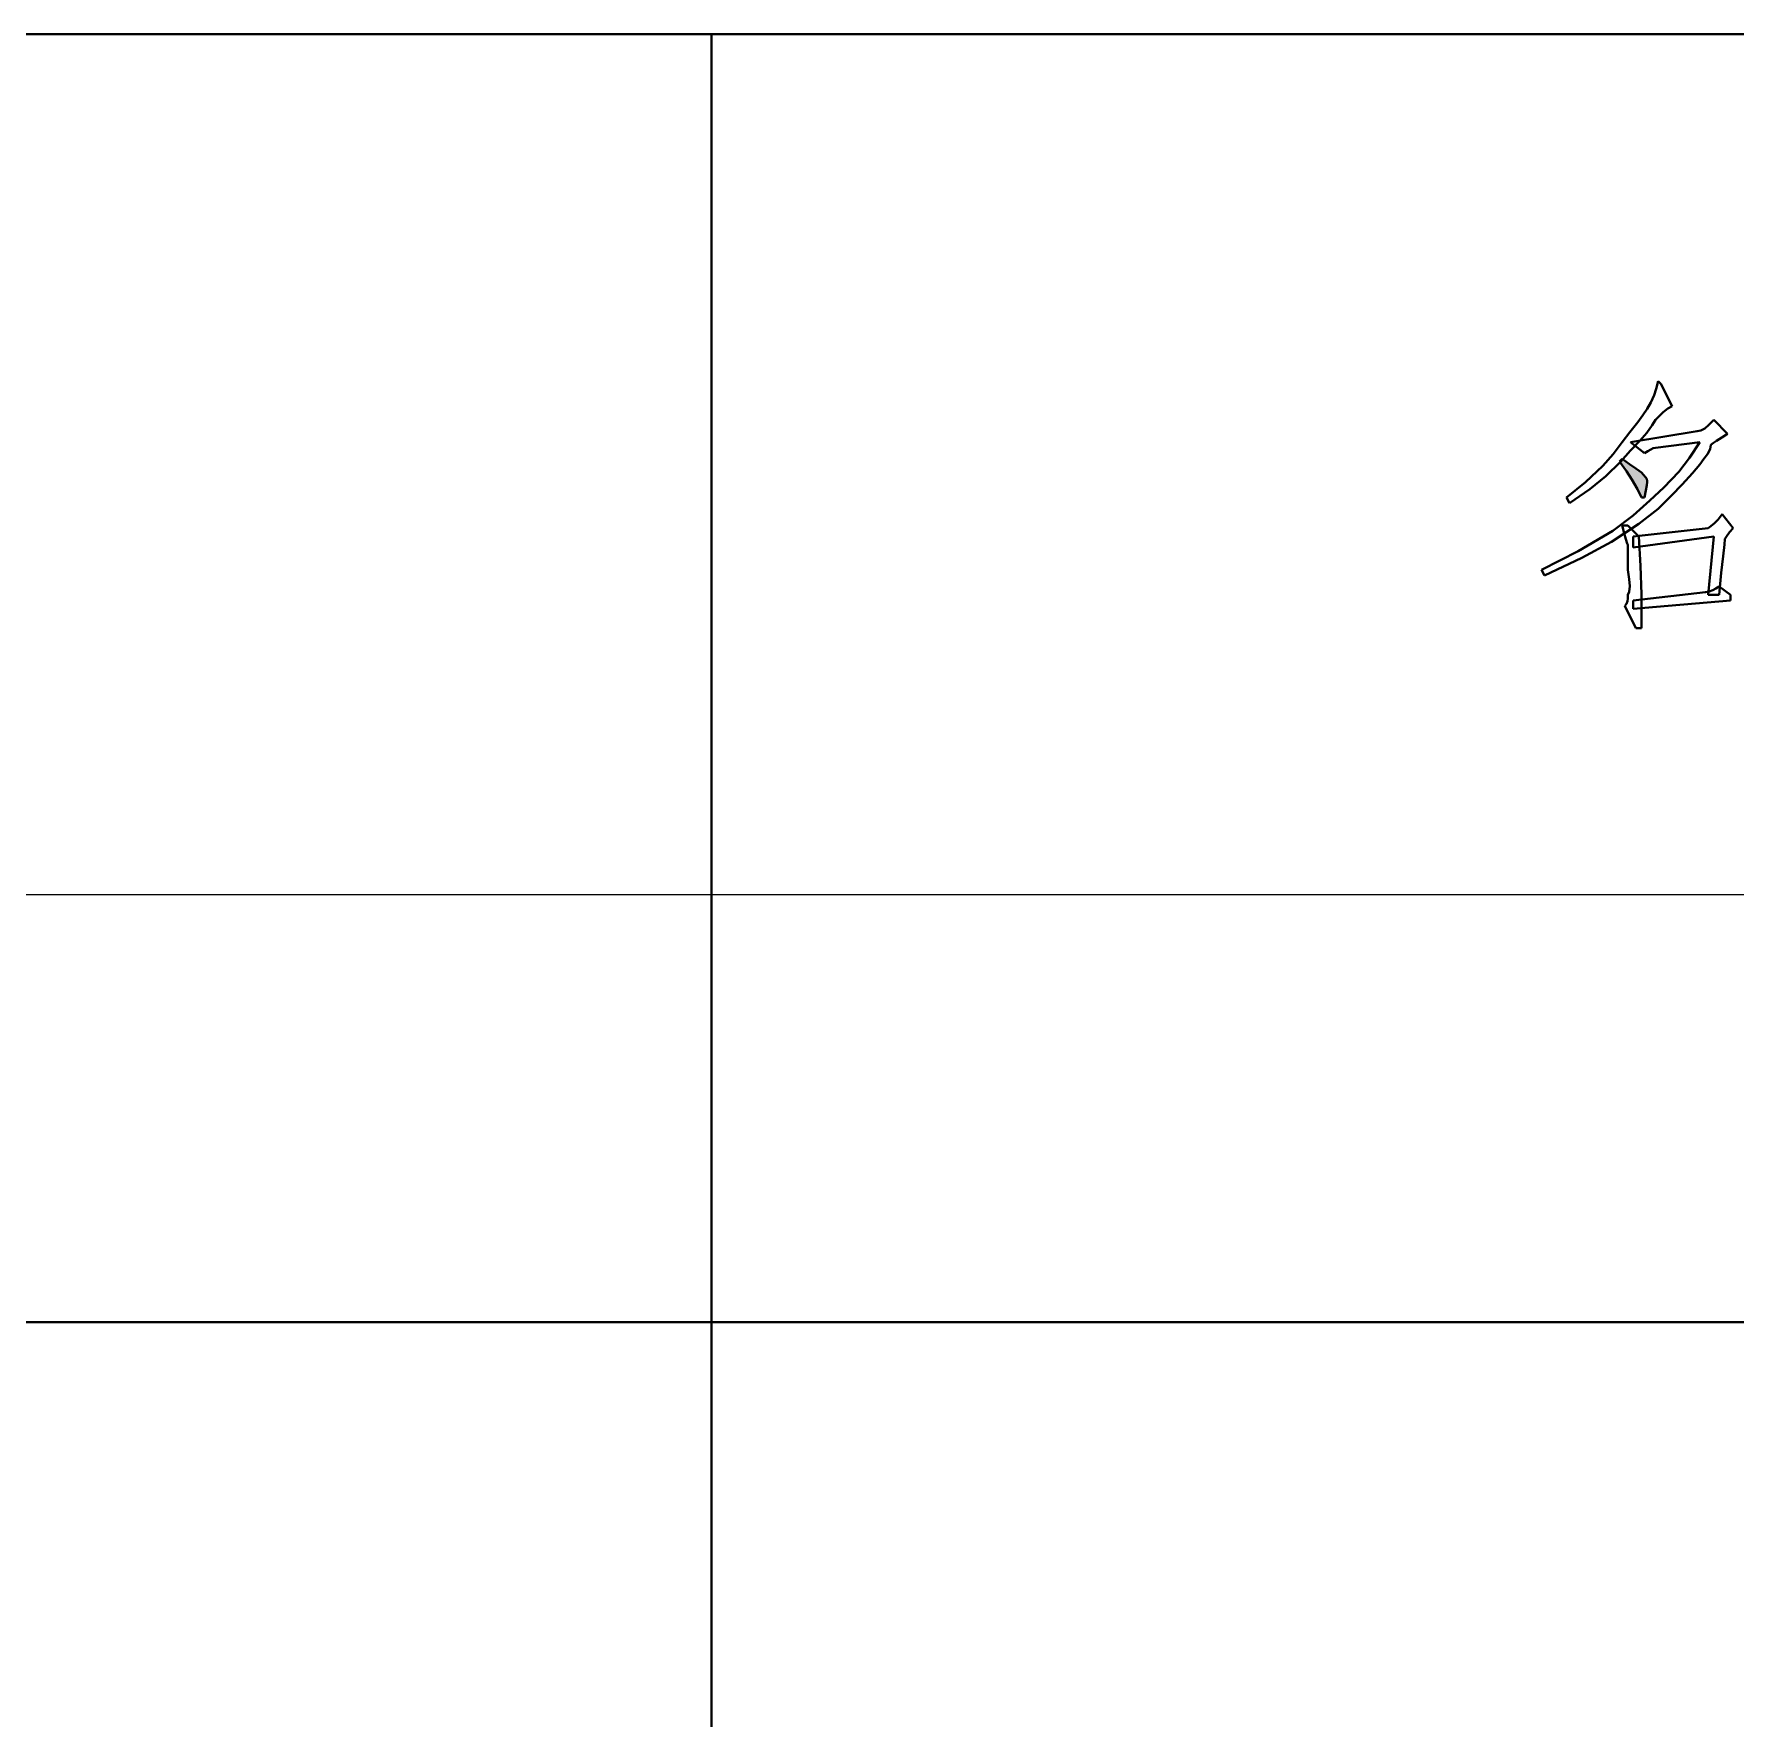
# Model space of a CAD drawing. Extents: x 457 to 4918, y -67 to 391.
# Drawn here: x 3511.92 to 3539.63, y -0.67 to 26.76 of the extents above; entities that cross this region are included whole.
import ezdxf

# ---------------------------------------------------------------- set-up
doc = ezdxf.new("R2010")
doc.units = 0
doc.header["$LTSCALE"] = 40
doc.header["$MEASUREMENT"] = 0
doc.layers.add('at_Entity', color=7, linetype='CONTINUOUS')
doc.layers.add('at_Solid', color=7, linetype='CONTINUOUS')

msp = doc.modelspace()

# ---------------------------------------------------------------- hatches: boundary and pattern name
at = {"layer": 'at_Solid'}
msp.add_hatch(color=0, dxfattribs=at).paths.add_polyline_path([(3538.091, 19.621), (3538.124, 19.587), (3538.157, 19.549), (3538.174, 19.518), (3538.181, 19.485), (3538.18, 19.468), (3538.175, 19.415), (3538.162, 19.331), (3538.136, 19.214), (3538.091, 19.214), (3538.022, 19.35), (3537.935, 19.508), (3537.847, 19.644), (3537.729, 19.801), (3537.774, 19.847), (3537.894, 19.76), (3537.998, 19.689), (3538.051, 19.653)])

# ---------------------------------------------------------------- linework, layer by layer
at = {"layer": 'at_Entity', "color": 0, "lineweight": 40}
for p, q in [((3654.937, 26.762), (3474.899, 26.762)), ((3538.329, 20.988), (3538.362, 21.112)), ((3538.362, 21.112), (3538.407, 21.067)), ((3538.407, 21.067), (3538.588, 20.705)), ((3538.241, 20.763), (3538.296, 20.882)), ((3538.296, 20.882), (3538.329, 20.988)), ((3538.028, 20.443), (3538.109, 20.555)), ((3538.109, 20.555), (3538.181, 20.66)), ((3538.181, 20.66), (3538.241, 20.763)), ((3538.382, 20.545), (3538.317, 20.479)), ((3538.444, 20.604), (3538.382, 20.545)), ((3538.52, 20.664), (3538.444, 20.604)), ((3538.588, 20.705), (3538.52, 20.664)), ((3537.774, 20.118), (3537.901, 20.279)), ((3537.901, 20.279), (3538.028, 20.443)), ((3537.91, 20.118), (3538.995, 20.299)), ((3538.175, 20.271), (3538.06, 20.139)), ((3538.266, 20.395), (3538.175, 20.271)), ((3538.317, 20.479), (3538.266, 20.395)), ((3538.995, 20.299), (3539.056, 20.308)), ((3539.056, 20.308), (3539.121, 20.339)), ((3539.121, 20.339), (3539.181, 20.395)), ((3539.181, 20.395), (3539.266, 20.479)), ((3539.266, 20.479), (3539.492, 20.253)), ((3539.492, 20.253), (3539.399, 20.193)), ((3537.63, 19.921), (3537.774, 20.118)), ((3537.91, 19.982), (3537.748, 19.797)), ((3538.06, 20.139), (3537.91, 19.982)), ((3538.136, 19.937), (3537.91, 20.118)), ((3538.195, 19.97), (3538.136, 19.937)), ((3538.239, 19.998), (3538.195, 19.97)), ((3538.282, 20.02), (3538.239, 19.998)), ((3538.317, 20.027), (3538.282, 20.02)), ((3539.04, 20.118), (3538.317, 20.027)), ((3538.869, 19.862), (3539.04, 20.118)), ((3539.205, 20.004), (3539.162, 19.923)), ((3539.221, 20.073), (3539.205, 20.004)), ((3539.26, 20.105), (3539.221, 20.073)), ((3539.311, 20.139), (3539.26, 20.105)), ((3539.399, 20.193), (3539.311, 20.139)), ((3537.177, 19.469), (3537.462, 19.732)), ((3537.462, 19.732), (3537.63, 19.921)), ((3537.748, 19.797), (3537.511, 19.564)), ((3537.729, 19.801), (3537.774, 19.847)), ((3537.847, 19.644), (3537.729, 19.801)), ((3537.774, 19.847), (3537.894, 19.76)), ((3537.894, 19.76), (3537.998, 19.689)), ((3537.998, 19.689), (3538.051, 19.653)), ((3538.696, 19.636), (3538.869, 19.862)), ((3539.04, 19.756), (3538.921, 19.611)), ((3539.105, 19.848), (3539.04, 19.756)), ((3539.162, 19.923), (3539.105, 19.848)), ((3536.87, 19.214), (3537.177, 19.469)), ((3537.511, 19.564), (3537.249, 19.353)), ((3537.935, 19.508), (3537.847, 19.644)), ((3538.022, 19.35), (3537.935, 19.508)), ((3538.051, 19.653), (3538.091, 19.621)), ((3538.091, 19.621), (3538.124, 19.587)), ((3538.124, 19.587), (3538.157, 19.549)), ((3538.157, 19.549), (3538.174, 19.518)), ((3538.175, 19.415), (3538.162, 19.331)), ((3538.174, 19.518), (3538.181, 19.485)), ((3538.18, 19.468), (3538.175, 19.415)), ((3538.181, 19.485), (3538.18, 19.468)), ((3538.455, 19.38), (3538.696, 19.636)), ((3538.754, 19.427), (3538.578, 19.249)), ((3538.921, 19.611), (3538.754, 19.427)), ((3536.916, 19.123), (3536.87, 19.214)), ((3537.249, 19.353), (3536.916, 19.123)), ((3537.956, 18.926), (3538.226, 19.169)), ((3538.091, 19.214), (3538.022, 19.35)), ((3538.136, 19.214), (3538.091, 19.214)), ((3538.162, 19.331), (3538.136, 19.214)), ((3538.226, 19.169), (3538.455, 19.38)), ((3538.578, 19.249), (3538.362, 19.033)), ((3537.623, 18.675), (3537.956, 18.926)), ((3538.362, 19.033), (3538.047, 18.787)), ((3539.277, 18.8), (3539.336, 18.858)), ((3539.336, 18.858), (3539.402, 18.943)), ((3539.402, 18.943), (3539.582, 18.717)), ((3537.057, 18.342), (3537.623, 18.675)), ((3538.047, 18.787), (3537.599, 18.494)), ((3537.807, 18.638), (3537.774, 18.762)), ((3537.774, 18.762), (3537.865, 18.762)), ((3537.836, 18.539), (3537.807, 18.638)), ((3537.865, 18.762), (3538.046, 18.581)), ((3537.955, 18.581), (3539.176, 18.717)), ((3537.955, 18.4), (3537.955, 18.581)), ((3539.266, 18.581), (3537.955, 18.4)), ((3538.046, 18.581), (3538.072, 18.106)), ((3539.176, 18.717), (3539.217, 18.752)), ((3539.176, 17.632), (3539.266, 18.581)), ((3539.217, 18.752), (3539.277, 18.8)), ((3539.473, 18.584), (3539.454, 18.549)), ((3539.523, 18.65), (3539.473, 18.584)), ((3539.582, 18.717), (3539.523, 18.65)), ((3536.464, 18.039), (3537.057, 18.342)), ((3537.599, 18.494), (3537.117, 18.236)), ((3537.857, 18.469), (3537.836, 18.539)), ((3537.865, 18.445), (3537.857, 18.469)), ((3537.865, 18.399), (3537.865, 18.445)), ((3537.865, 18.329), (3537.865, 18.399)), ((3537.865, 18.191), (3537.865, 18.329)), ((3539.439, 18.452), (3539.418, 18.26)), ((3539.447, 18.536), (3539.439, 18.452)), ((3539.454, 18.549), (3539.447, 18.536)), ((3536.509, 17.948), (3536.464, 18.039)), ((3537.117, 18.236), (3536.509, 17.948)), ((3537.865, 18.039), (3537.865, 18.191)), ((3537.891, 17.888), (3537.865, 18.039)), ((3538.072, 18.106), (3538.088, 17.64)), ((3539.418, 18.26), (3539.389, 17.991)), ((3537.89, 17.683), (3537.902, 17.774)), ((3537.902, 17.774), (3537.891, 17.888)), ((3539.251, 17.706), (3539.298, 17.735)), ((3539.298, 17.735), (3539.356, 17.767)), ((3539.389, 17.991), (3539.356, 17.632)), ((3539.356, 17.767), (3539.537, 17.632)), ((3537.82, 17.451), (3537.846, 17.486)), ((3537.846, 17.486), (3537.862, 17.529)), ((3537.862, 17.529), (3537.865, 17.573)), ((3537.865, 17.632), (3537.89, 17.683)), ((3537.865, 17.573), (3537.865, 17.632)), ((3537.955, 17.541), (3539.13, 17.677)), ((3537.955, 17.406), (3537.955, 17.541)), ((3539.537, 17.541), (3537.955, 17.406)), ((3538.088, 17.64), (3538.091, 17.346)), ((3539.13, 17.677), (3539.191, 17.685)), ((3539.356, 17.632), (3539.176, 17.632)), ((3539.191, 17.685), (3539.251, 17.706)), ((3539.537, 17.632), (3539.537, 17.541)), ((3538, 17.089), (3537.82, 17.451)), ((3538.091, 17.346), (3538.091, 17.089)), ((3538.091, 17.089), (3538, 17.089)), ((3654.937, 5.789), (3474.899, 5.789))]:
    msp.add_line(p, q, dxfattribs=at)
at = {"layer": 'at_Entity', "color": 7, "lineweight": 40}
msp.add_line((3522.948, -22.191), (3522.948, 26.762), dxfattribs=at)
at = {"layer": 'at_Entity', "color": 0}
for points in [[(3654.937, 26.762), (3474.899, 26.762)], [(3654.937, 12.75), (3474.899, 12.75)]]:
    msp.add_lwpolyline(points, dxfattribs=at)

doc.saveas('drawing.dxf')
